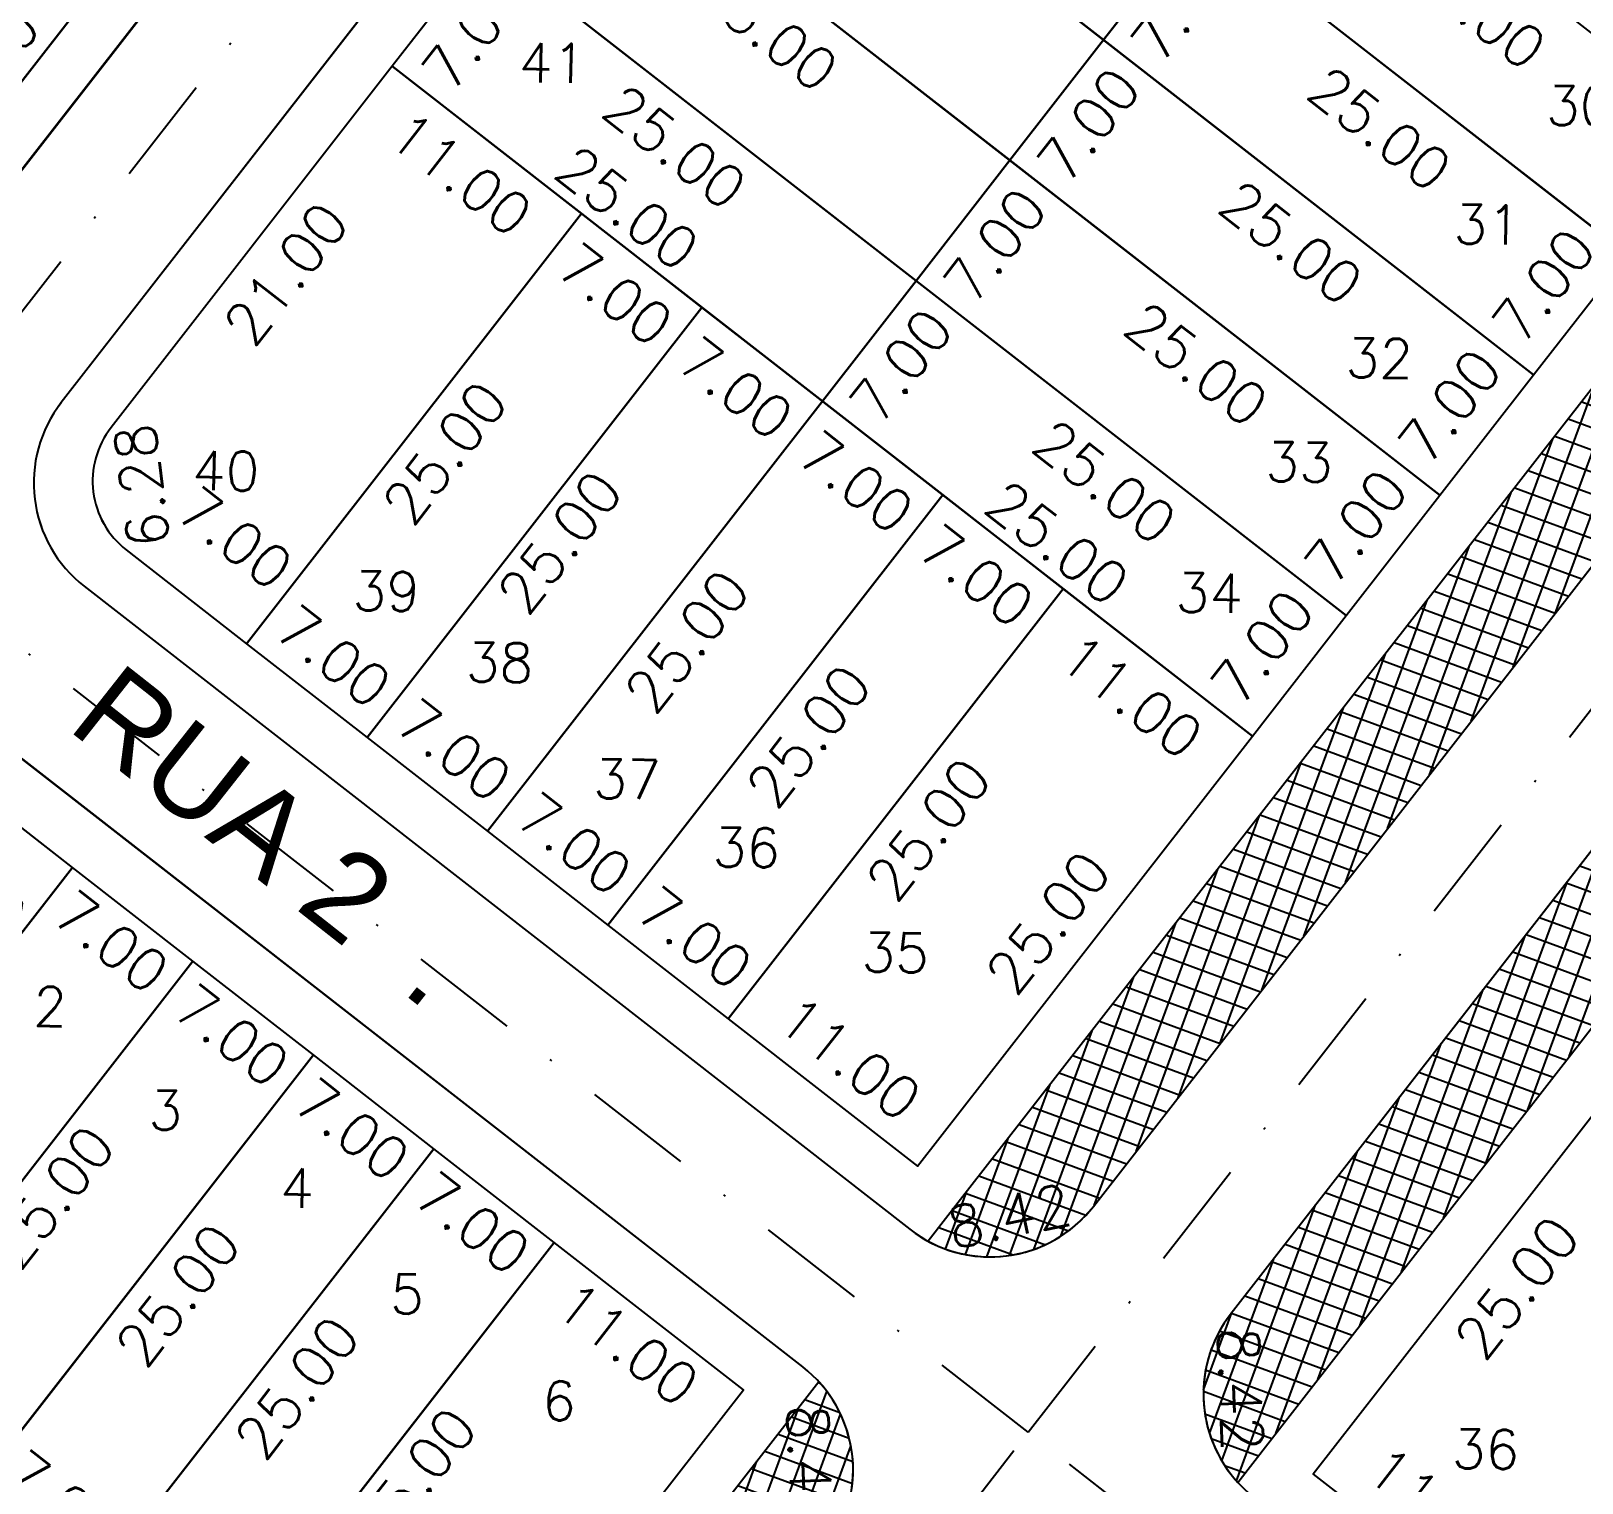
# Model space of a CAD drawing. Header units: millimetres. Extents: x -4430026 to 4783824, y 584 to 9593110.
# Drawn here: x 2247.2 to 2318.3, y 910.1 to 976.6 of the extents above; entities that cross this region are included whole.
import ezdxf
from ezdxf.enums import TextEntityAlignment as Align

# ---------------------------------------------------------------- set-up
doc = ezdxf.new("R2010")
doc.units = ezdxf.units.MM
doc.linetypes.add('CONTINUO', pattern=[0])
doc.linetypes.add('DASHDOT', pattern=[1, 0.5, -0.25, 0, -0.25])
for name, color, linetype in [('Bra-Rua Calçadas', 1, 'Continuous'), ('Calçada', 1, 'Continuous'), ('Cota', 8, 'Continuous'), ('Cota Curvas', 2, 'Continuous'), ('EIXO DAS VIAS', 252, 'DASHDOT'), ('Lotes', 2, 'Continuous'), ('Nomes de Ruas', 3, 'Continuous'), ('Numero de lotes', 5, 'Continuous'), ('Área Verde Alameda etc.', 92, 'Continuous')]:
    doc.layers.add(name, color=color, linetype=linetype)
doc.styles.add('arcad1', font='romans.shx')
doc.styles.add('ARIAL', font='arial.ttf', dxfattribs={"height": 0.25})
doc.styles.add('ROMANS', font='romans.shx')
doc.dimstyles.new('BOLA100', dxfattribs={"dimscale": 0, "dimtxt": 1.9, "dimasz": 0.18, "dimexe": 0.18, "dimexo": 0.063, "dimgap": 0, "dimtad": 1, "dimzin": 4, "dimdsep": 46, "dimtxsty": 'ROMANS', "dimcen": 0.09, "dimse1": 1, "dimse2": 1, "dimsd1": 1, "dimsd2": 1, "dimclrt": 256, "dimaunit": 1, "dimadec": 4, "dimazin": 0, "dimtfac": 1.2, "dimtix": 1, "dimtmove": 2, "dimatfit": 3, "dimfxl": 1, "dimtvp": 2, "dimtolj": 1, "dimtzin": 4, "dimarcsym": 0})
pattern_1 = [(69.82082076, (-350710.31295, -9590084.73025), (-0.894034063135, 0.32857167248), []), (159.82082076, (-350710.31295, -9590084.73025), (-0.32857167248, -0.894034063135), [])]

# ---------------------------------------------------------------- blocks, each defined once
blk = doc.blocks.new('*D1811')
at = {"layer": 'DEFPOINTS', "color": 0}
for p in [(2249.103, 938.293), (2251.051, 936.776), (2233.744, 918.567)]:
    blk.add_point(p, dxfattribs=at)
at = {"layer": 'Cota', "insert": (2242.622, 927.497), "char_height": 1.9, "attachment_point": 5, "rotation": 52.09358, "style": 'ROMANS'}
blk.add_mtext('\\A1;25.00', dxfattribs=at)
blk = doc.blocks.new('*D1812')
at = {"layer": 'DEFPOINTS', "color": 0}
for p in [(2254.627, 933.992), (2256.597, 932.458), (2239.267, 914.267)]:
    blk.add_point(p, dxfattribs=at)
at = {"layer": 'Cota', "insert": (2248.167, 923.179), "char_height": 1.9, "attachment_point": 5, "rotation": 52.09358, "style": 'ROMANS'}
blk.add_mtext('\\A1;25.00', dxfattribs=at)
blk = doc.blocks.new('*D1813')
at = {"layer": 'DEFPOINTS', "color": 0}
for p in [(2263.77, 975.034), (2266.091, 973.227), (2250.869, 958.464)]:
    blk.add_point(p, dxfattribs=at)
at = {"layer": 'Cota', "insert": (2258.891, 965.526), "char_height": 1.9, "attachment_point": 5, "rotation": 52.09358, "style": 'ROMANS'}
blk.add_mtext('\\A1;21.00', dxfattribs=at)
blk = doc.blocks.new('*D1814')
at = {"layer": 'DEFPOINTS', "color": 0}
for p in [(2272.45, 968.275), (2274.61, 966.593), (2257.09, 948.55)]:
    blk.add_point(p, dxfattribs=at)
at = {"layer": 'Cota', "insert": (2266.181, 957.314), "char_height": 1.9, "attachment_point": 5, "rotation": 52.09358, "style": 'ROMANS'}
blk.add_mtext('\\A1;25.00', dxfattribs=at)
blk = doc.blocks.new('*D1815')
at = {"layer": 'DEFPOINTS', "color": 0}
for p in [(2277.973, 963.975), (2279.878, 962.491), (2262.613, 944.249)]:
    blk.add_point(p, dxfattribs=at)
at = {"layer": 'Cota', "insert": (2271.449, 953.212), "char_height": 1.9, "attachment_point": 5, "rotation": 52.09358, "style": 'ROMANS'}
blk.add_mtext('\\A1;25.00', dxfattribs=at)
blk = doc.blocks.new('*D1816')
at = {"layer": 'DEFPOINTS', "color": 0}
for p in [(2268.071, 980.557), (2270.392, 978.75), (2263.77, 975.034)]:
    blk.add_point(p, dxfattribs=at)
at = {"layer": 'Cota', "insert": (2267.492, 976.572), "char_height": 1.9, "attachment_point": 5, "rotation": 52.09358, "style": 'ROMANS'}
blk.add_mtext('\\A1;7.00', dxfattribs=at)
blk = doc.blocks.new('*D1950')
at = {"layer": 'DEFPOINTS', "color": 0}
for p in [(2252.928, 983.476), (2253.513, 983.02), (2240.611, 966.451)]:
    blk.add_point(p, dxfattribs=at)
at = {"layer": 'Cota', "insert": (2245.728, 975.775), "char_height": 1.9, "attachment_point": 5, "rotation": 52.09358, "style": 'ROMANS'}
blk.add_mtext('\\A1;21.00', dxfattribs=at)
blk = doc.blocks.new('*D2947')
at = {"layer": 'DEFPOINTS', "color": 0}
for p in [(2249.103, 938.293), (2254.627, 933.992), (2253.06, 931.98)]:
    blk.add_point(p, dxfattribs=at)
at = {"layer": 'Cota', "insert": (2250.882, 934.88), "char_height": 1.9, "attachment_point": 5, "rotation": 322.09358, "style": 'ROMANS'}
blk.add_mtext('\\A1;7.00', dxfattribs=at)
blk = doc.blocks.new('*D2948')
at = {"layer": 'DEFPOINTS', "color": 0}
for p in [(2254.627, 933.992), (2260.15, 929.692), (2258.583, 927.68)]:
    blk.add_point(p, dxfattribs=at)
at = {"layer": 'Cota', "insert": (2256.405, 930.579), "char_height": 1.9, "attachment_point": 5, "rotation": 322.09358, "style": 'ROMANS'}
blk.add_mtext('\\A1;7.00', dxfattribs=at)
blk = doc.blocks.new('*D3584')
at = {"layer": 'DEFPOINTS', "color": 0}
for p in [(2276.672, 991.603), (2296.398, 976.244), (2294.551, 973.871)]:
    blk.add_point(p, dxfattribs=at)
at = {"layer": 'Cota', "insert": (2285.272, 982.301), "char_height": 1.9, "attachment_point": 5, "rotation": 322.09358, "style": 'ROMANS'}
blk.add_mtext('\\A1;25.00', dxfattribs=at)
blk = doc.blocks.new('*D3594')
at = {"layer": 'DEFPOINTS', "color": 0}
for p in [(2272.372, 986.08), (2292.097, 970.72), (2290.211, 968.298)]:
    blk.add_point(p, dxfattribs=at)
at = {"layer": 'Cota', "insert": (2280.932, 976.728), "char_height": 1.9, "attachment_point": 5, "rotation": 322.09358, "style": 'ROMANS'}
blk.add_mtext('\\A1;25.00', dxfattribs=at)
blk = doc.blocks.new('*D3604')
at = {"layer": 'DEFPOINTS', "color": 0}
for p in [(2268.071, 980.557), (2287.796, 965.197), (2286.007, 962.9)]:
    blk.add_point(p, dxfattribs=at)
at = {"layer": 'Cota', "insert": (2276.728, 971.329), "char_height": 1.9, "attachment_point": 5, "rotation": 322.09358, "style": 'ROMANS'}
blk.add_mtext('\\A1;25.00', dxfattribs=at)
blk = doc.blocks.new('*D3614')
at = {"layer": 'DEFPOINTS', "color": 0}
for p in [(2263.77, 975.034), (2283.83, 960.104), (2283.496, 959.674)]:
    blk.add_point(p, dxfattribs=at)
at = {"layer": 'Cota', "insert": (2274.551, 968.533), "char_height": 1.9, "attachment_point": 5, "rotation": 322.09358, "style": 'ROMANS'}
blk.add_mtext('\\A1;25.00', dxfattribs=at)
blk = doc.blocks.new('*D3634')
at = {"layer": 'DEFPOINTS', "color": 0}
for p in [(2263.77, 975.034), (2272.45, 968.275), (2270.653, 965.969)]:
    blk.add_point(p, dxfattribs=at)
at = {"layer": 'Cota', "insert": (2266.898, 970.097), "char_height": 1.9, "attachment_point": 5, "rotation": 322.09358, "style": 'ROMANS'}
blk.add_mtext('\\A1;11.00', dxfattribs=at)
blk = doc.blocks.new('*D3635')
at = {"layer": 'DEFPOINTS', "color": 0}
for p in [(2272.45, 968.275), (2277.973, 963.975), (2276.177, 961.668)]:
    blk.add_point(p, dxfattribs=at)
at = {"layer": 'Cota', "insert": (2273.999, 964.568), "char_height": 1.9, "attachment_point": 5, "rotation": 322.09358, "style": 'ROMANS'}
blk.add_mtext('\\A1;7.00', dxfattribs=at)
blk = doc.blocks.new('*D3636')
at = {"layer": 'DEFPOINTS', "color": 0}
for p in [(2277.973, 963.975), (2283.496, 959.674), (2281.7, 957.367)]:
    blk.add_point(p, dxfattribs=at)
at = {"layer": 'Cota', "insert": (2279.522, 960.267), "char_height": 1.9, "attachment_point": 5, "rotation": 322.09358, "style": 'ROMANS'}
blk.add_mtext('\\A1;7.00', dxfattribs=at)
blk = doc.blocks.new('*D3661')
at = {"layer": 'DEFPOINTS', "color": 0}
for p in [(2257.09, 948.55), (2263.253, 945.071), (2262.613, 944.249)]:
    blk.add_point(p, dxfattribs=at)
at = {"layer": 'Cota', "insert": (2261.075, 947.971), "char_height": 1.9, "attachment_point": 5, "rotation": 322.09358, "style": 'ROMANS'}
blk.add_mtext('\\A1;7.00', dxfattribs=at)
blk = doc.blocks.new('*D3662')
at = {"layer": 'DEFPOINTS', "color": 0}
for p in [(2262.613, 944.249), (2268.776, 940.77), (2268.137, 939.949)]:
    blk.add_point(p, dxfattribs=at)
at = {"layer": 'Cota', "insert": (2266.598, 943.67), "char_height": 1.9, "attachment_point": 5, "rotation": 322.09358, "style": 'ROMANS'}
blk.add_mtext('\\A1;7.00', dxfattribs=at)
blk = doc.blocks.new('*D6069')
at = {"layer": 'DEFPOINTS', "color": 0}
for p in [(2244.79, 909.966), (2250.313, 905.666), (2250.822, 906.319)]:
    blk.add_point(p, dxfattribs=at)
at = {"layer": 'Cota', "insert": (2248.644, 909.219), "char_height": 1.9, "attachment_point": 5, "rotation": 322.09358, "style": 'ROMANS'}
blk.add_mtext('\\A1;7.00', dxfattribs=at)
blk = doc.blocks.new('*D6072')
at = {"layer": 'DEFPOINTS', "color": 0}
for p in [(2260.15, 929.692), (2265.673, 925.391), (2264.106, 923.379)]:
    blk.add_point(p, dxfattribs=at)
at = {"layer": 'Cota', "insert": (2261.928, 926.279), "char_height": 1.9, "attachment_point": 5, "rotation": 322.09358, "style": 'ROMANS'}
blk.add_mtext('\\A1;7.00', dxfattribs=at)
blk = doc.blocks.new('*D6073')
at = {"layer": 'DEFPOINTS', "color": 0}
for p in [(2265.673, 925.391), (2271.196, 921.09), (2269.629, 919.078)]:
    blk.add_point(p, dxfattribs=at)
at = {"layer": 'Cota', "insert": (2267.451, 921.978), "char_height": 1.9, "attachment_point": 5, "rotation": 322.09358, "style": 'ROMANS'}
blk.add_mtext('\\A1;7.00', dxfattribs=at)
blk = doc.blocks.new('*D6074')
at = {"layer": 'DEFPOINTS', "color": 0}
for p in [(2271.196, 921.09), (2279.875, 914.332), (2278.308, 912.32)]:
    blk.add_point(p, dxfattribs=at)
at = {"layer": 'Cota', "insert": (2274.552, 916.449), "char_height": 1.9, "attachment_point": 5, "rotation": 322.09358, "style": 'ROMANS'}
blk.add_mtext('\\A1;11.00', dxfattribs=at)
blk = doc.blocks.new('*D6075')
at = {"layer": 'DEFPOINTS', "color": 0}
for p in [(2260.15, 929.692), (2262.361, 927.97), (2244.79, 909.966)]:
    blk.add_point(p, dxfattribs=at)
at = {"layer": 'Cota', "insert": (2253.932, 918.69), "char_height": 1.9, "attachment_point": 5, "rotation": 52.09358, "style": 'ROMANS'}
blk.add_mtext('\\A1;25.00', dxfattribs=at)
blk = doc.blocks.new('*D6076')
at = {"layer": 'DEFPOINTS', "color": 0}
for p in [(2265.673, 925.391), (2267.821, 923.718), (2250.313, 905.666)]:
    blk.add_point(p, dxfattribs=at)
at = {"layer": 'Cota', "insert": (2259.392, 914.439), "char_height": 1.9, "attachment_point": 5, "rotation": 52.09358, "style": 'ROMANS'}
blk.add_mtext('\\A1;25.00', dxfattribs=at)
blk = doc.blocks.new('*D6077')
at = {"layer": 'DEFPOINTS', "color": 0}
for p in [(2271.196, 921.09), (2273.201, 919.529), (2255.837, 901.365)]:
    blk.add_point(p, dxfattribs=at)
at = {"layer": 'Cota', "insert": (2264.772, 910.25), "char_height": 1.9, "attachment_point": 5, "rotation": 52.09358, "style": 'ROMANS'}
blk.add_mtext('\\A1;25.00', dxfattribs=at)
blk = doc.blocks.new('*D6100')
at = {"layer": 'DEFPOINTS', "color": 0}
for p in [(2279.078, 914.953), (2279.875, 914.332), (2264.516, 894.607)]:
    blk.add_point(p, dxfattribs=at)
at = {"layer": 'Cota', "insert": (2270.649, 905.674), "char_height": 1.9, "attachment_point": 5, "rotation": 52.09358, "style": 'ROMANS'}
blk.add_mtext('\\A1;25.00', dxfattribs=at)
blk = doc.blocks.new('*D6101')
at = {"layer": 'DEFPOINTS', "color": 0}
for p in [(2283.496, 959.674), (2289.019, 955.374), (2287.223, 953.067)]:
    blk.add_point(p, dxfattribs=at)
at = {"layer": 'Cota', "insert": (2285.045, 955.967), "char_height": 1.9, "attachment_point": 5, "rotation": 322.09358, "style": 'ROMANS'}
blk.add_mtext('\\A1;7.00', dxfattribs=at)
blk = doc.blocks.new('*D6102')
at = {"layer": 'DEFPOINTS', "color": 0}
for p in [(2289.019, 955.374), (2294.542, 951.073), (2292.746, 948.766)]:
    blk.add_point(p, dxfattribs=at)
at = {"layer": 'Cota', "insert": (2290.568, 951.666), "char_height": 1.9, "attachment_point": 5, "rotation": 322.09358, "style": 'ROMANS'}
blk.add_mtext('\\A1;7.00', dxfattribs=at)
blk = doc.blocks.new('*D6103')
at = {"layer": 'DEFPOINTS', "color": 0}
for p in [(2294.542, 951.073), (2303.221, 944.315), (2301.425, 942.008)]:
    blk.add_point(p, dxfattribs=at)
at = {"layer": 'Cota', "insert": (2297.669, 946.137), "char_height": 1.9, "attachment_point": 5, "rotation": 322.09358, "style": 'ROMANS'}
blk.add_mtext('\\A1;11.00', dxfattribs=at)
blk = doc.blocks.new('*D6104')
at = {"layer": 'DEFPOINTS', "color": 0}
for p in [(2268.137, 939.949), (2274.299, 936.47), (2273.66, 935.648)]:
    blk.add_point(p, dxfattribs=at)
at = {"layer": 'Cota', "insert": (2272.121, 939.37), "char_height": 1.9, "attachment_point": 5, "rotation": 322.09358, "style": 'ROMANS'}
blk.add_mtext('\\A1;7.00', dxfattribs=at)
blk = doc.blocks.new('*D6105')
at = {"layer": 'DEFPOINTS', "color": 0}
for p in [(2273.66, 935.648), (2279.822, 932.169), (2279.183, 931.348)]:
    blk.add_point(p, dxfattribs=at)
at = {"layer": 'Cota', "insert": (2277.645, 935.069), "char_height": 1.9, "attachment_point": 5, "rotation": 322.09358, "style": 'ROMANS'}
blk.add_mtext('\\A1;7.00', dxfattribs=at)
blk = doc.blocks.new('*D6106')
at = {"layer": 'DEFPOINTS', "color": 0}
for p in [(2279.183, 931.348), (2288.502, 925.411), (2287.862, 924.589)]:
    blk.add_point(p, dxfattribs=at)
at = {"layer": 'Cota', "insert": (2284.746, 929.54), "char_height": 1.9, "attachment_point": 5, "rotation": 322.09358, "style": 'ROMANS'}
blk.add_mtext('\\A1;11.00', dxfattribs=at)
blk = doc.blocks.new('*D6107')
at = {"layer": 'DEFPOINTS', "color": 0}
for p in [(2283.496, 959.674), (2285.713, 957.948), (2268.137, 939.949)]:
    blk.add_point(p, dxfattribs=at)
at = {"layer": 'Cota', "insert": (2277.284, 948.669), "char_height": 1.9, "attachment_point": 5, "rotation": 52.09358, "style": 'ROMANS'}
blk.add_mtext('\\A1;25.00', dxfattribs=at)
blk = doc.blocks.new('*D6108')
at = {"layer": 'DEFPOINTS', "color": 0}
for p in [(2289.019, 955.374), (2291.292, 953.603), (2273.66, 935.648)]:
    blk.add_point(p, dxfattribs=at)
at = {"layer": 'Cota', "insert": (2282.863, 944.324), "char_height": 1.9, "attachment_point": 5, "rotation": 52.09358, "style": 'ROMANS'}
blk.add_mtext('\\A1;25.00', dxfattribs=at)
blk = doc.blocks.new('*D6109')
at = {"layer": 'DEFPOINTS', "color": 0}
for p in [(2294.542, 951.073), (2296.793, 949.32), (2279.183, 931.348)]:
    blk.add_point(p, dxfattribs=at)
at = {"layer": 'Cota', "insert": (2288.364, 940.041), "char_height": 1.9, "attachment_point": 5, "rotation": 52.09358, "style": 'ROMANS'}
blk.add_mtext('\\A1;25.00', dxfattribs=at)
blk = doc.blocks.new('*D6110')
at = {"layer": 'DEFPOINTS', "color": 0}
for p in [(2302.278, 945.049), (2303.221, 944.315), (2287.862, 924.589)]:
    blk.add_point(p, dxfattribs=at)
at = {"layer": 'Cota', "insert": (2293.849, 935.77), "char_height": 1.9, "attachment_point": 5, "rotation": 52.09358, "style": 'ROMANS'}
blk.add_mtext('\\A1;25.00', dxfattribs=at)
blk = doc.blocks.new('*D6111')
at = {"layer": 'DEFPOINTS', "color": 0}
for p in [(2283.496, 959.674), (2303.221, 944.315), (2303.556, 944.744)]:
    blk.add_point(p, dxfattribs=at)
at = {"layer": 'Cota', "insert": (2294.277, 953.174), "char_height": 1.9, "attachment_point": 5, "rotation": 322.09358, "style": 'ROMANS'}
blk.add_mtext('\\A1;25.00', dxfattribs=at)
blk = doc.blocks.new('*D6112')
at = {"layer": 'DEFPOINTS', "color": 0}
for p in [(2287.796, 965.197), (2307.522, 949.838), (2305.733, 947.54)]:
    blk.add_point(p, dxfattribs=at)
at = {"layer": 'Cota', "insert": (2296.454, 955.969), "char_height": 1.9, "attachment_point": 5, "rotation": 322.09358, "style": 'ROMANS'}
blk.add_mtext('\\A1;25.00', dxfattribs=at)
blk = doc.blocks.new('*D6113')
at = {"layer": 'DEFPOINTS', "color": 0}
for p in [(2292.097, 970.72), (2311.822, 955.361), (2309.937, 952.939)]:
    blk.add_point(p, dxfattribs=at)
at = {"layer": 'Cota', "insert": (2300.658, 961.368), "char_height": 1.9, "attachment_point": 5, "rotation": 322.09358, "style": 'ROMANS'}
blk.add_mtext('\\A1;25.00', dxfattribs=at)
blk = doc.blocks.new('*D6114')
at = {"layer": 'DEFPOINTS', "color": 0}
for p in [(2296.398, 976.244), (2316.123, 960.884), (2314.276, 958.512)]:
    blk.add_point(p, dxfattribs=at)
at = {"layer": 'Cota', "insert": (2304.997, 966.941), "char_height": 1.9, "attachment_point": 5, "rotation": 322.09358, "style": 'ROMANS'}
blk.add_mtext('\\A1;25.00', dxfattribs=at)
blk = doc.blocks.new('*D6115')
at = {"layer": 'DEFPOINTS', "color": 0}
for p in [(2300.698, 981.767), (2320.424, 966.407), (2318.344, 963.737)]:
    blk.add_point(p, dxfattribs=at)
at = {"layer": 'Cota', "insert": (2309.065, 972.166), "char_height": 1.9, "attachment_point": 5, "rotation": 322.09358, "style": 'ROMANS'}
blk.add_mtext('\\A1;25.00', dxfattribs=at)
blk = doc.blocks.new('*D6116')
at = {"layer": 'DEFPOINTS', "color": 0}
for p in [(2304.999, 987.29), (2324.724, 971.93), (2322.684, 969.31)]:
    blk.add_point(p, dxfattribs=at)
at = {"layer": 'Cota', "insert": (2313.405, 977.739), "char_height": 1.9, "attachment_point": 5, "rotation": 322.09358, "style": 'ROMANS'}
blk.add_mtext('\\A1;25.00', dxfattribs=at)
blk = doc.blocks.new('*D6117')
at = {"layer": 'DEFPOINTS', "color": 0}
for p in [(2309.3, 992.813), (2329.025, 977.454), (2327.159, 975.057)]:
    blk.add_point(p, dxfattribs=at)
at = {"layer": 'Cota', "insert": (2317.88, 983.486), "char_height": 1.9, "attachment_point": 5, "rotation": 322.09358, "style": 'ROMANS'}
blk.add_mtext('\\A1;25.00', dxfattribs=at)
blk = doc.blocks.new('*D6143')
at = {"layer": 'DEFPOINTS', "color": 0}
for p in [(2287.796, 965.197), (2290.014, 963.471), (2283.496, 959.674)]:
    blk.add_point(p, dxfattribs=at)
at = {"layer": 'Cota', "insert": (2287.114, 961.293), "char_height": 1.9, "attachment_point": 5, "rotation": 52.09358, "style": 'ROMANS'}
blk.add_mtext('\\A1;7.00', dxfattribs=at)
blk = doc.blocks.new('*D6144')
at = {"layer": 'DEFPOINTS', "color": 0}
for p in [(2292.097, 970.72), (2294.314, 968.994), (2287.796, 965.197)]:
    blk.add_point(p, dxfattribs=at)
at = {"layer": 'Cota', "insert": (2291.414, 966.816), "char_height": 1.9, "attachment_point": 5, "rotation": 52.09358, "style": 'ROMANS'}
blk.add_mtext('\\A1;7.00', dxfattribs=at)
blk = doc.blocks.new('*D6145')
at = {"layer": 'DEFPOINTS', "color": 0}
for p in [(2296.398, 976.244), (2298.615, 974.517), (2292.097, 970.72)]:
    blk.add_point(p, dxfattribs=at)
at = {"layer": 'Cota', "insert": (2295.715, 972.339), "char_height": 1.9, "attachment_point": 5, "rotation": 52.09358, "style": 'ROMANS'}
blk.add_mtext('\\A1;7.00', dxfattribs=at)
blk = doc.blocks.new('*D6146')
at = {"layer": 'DEFPOINTS', "color": 0}
for p in [(2300.698, 981.767), (2302.915, 980.04), (2296.398, 976.244)]:
    blk.add_point(p, dxfattribs=at)
at = {"layer": 'Cota', "insert": (2300.016, 977.862), "char_height": 1.9, "attachment_point": 5, "rotation": 52.09358, "style": 'ROMANS'}
blk.add_mtext('\\A1;7.00', dxfattribs=at)
blk = doc.blocks.new('*D6174')
at = {"layer": 'DEFPOINTS', "color": 0}
for p in [(2306.579, 950.573), (2307.522, 949.838), (2303.221, 944.315)]:
    blk.add_point(p, dxfattribs=at)
at = {"layer": 'Cota', "insert": (2303.679, 948.395), "char_height": 1.9, "attachment_point": 5, "rotation": 52.09358, "style": 'ROMANS'}
blk.add_mtext('\\A1;7.00', dxfattribs=at)
blk = doc.blocks.new('*D6175')
at = {"layer": 'DEFPOINTS', "color": 0}
for p in [(2310.879, 956.096), (2311.822, 955.361), (2307.522, 949.838)]:
    blk.add_point(p, dxfattribs=at)
at = {"layer": 'Cota', "insert": (2307.979, 953.918), "char_height": 1.9, "attachment_point": 5, "rotation": 52.09358, "style": 'ROMANS'}
blk.add_mtext('\\A1;7.00', dxfattribs=at)
blk = doc.blocks.new('*D6176')
at = {"layer": 'DEFPOINTS', "color": 0}
for p in [(2315.18, 961.619), (2316.123, 960.884), (2311.822, 955.361)]:
    blk.add_point(p, dxfattribs=at)
at = {"layer": 'Cota', "insert": (2312.28, 959.441), "char_height": 1.9, "attachment_point": 5, "rotation": 52.09358, "style": 'ROMANS'}
blk.add_mtext('\\A1;7.00', dxfattribs=at)
blk = doc.blocks.new('*D6177')
at = {"layer": 'DEFPOINTS', "color": 0}
for p in [(2319.48, 967.142), (2320.424, 966.407), (2316.123, 960.884)]:
    blk.add_point(p, dxfattribs=at)
at = {"layer": 'Cota', "insert": (2316.581, 964.964), "char_height": 1.9, "attachment_point": 5, "rotation": 52.09358, "style": 'ROMANS'}
blk.add_mtext('\\A1;7.00', dxfattribs=at)
blk = doc.blocks.new('*D6259')
at = {"layer": 'DEFPOINTS', "color": 0}
for p in [(2306.009, 910.459), (2315.515, 904.762), (2314.688, 903.701)]:
    blk.add_point(p, dxfattribs=at)
at = {"layer": 'Cota', "insert": (2311.759, 908.891), "char_height": 1.9, "attachment_point": 5, "rotation": 322.09358, "style": 'ROMANS'}
blk.add_mtext('\\A1;11.00', dxfattribs=at)
blk = doc.blocks.new('*D6295')
at = {"layer": 'DEFPOINTS', "color": 0}
for p in [(2321.369, 930.184), (2323.779, 928.307), (2306.009, 910.459)]:
    blk.add_point(p, dxfattribs=at)
at = {"layer": 'Cota', "insert": (2315.35, 919.028), "char_height": 1.9, "attachment_point": 5, "rotation": 52.09358, "style": 'ROMANS'}
blk.add_mtext('\\A1;25.00', dxfattribs=at)
blk = doc.blocks.new('*D6296')
at = {"layer": 'DEFPOINTS', "color": 0}
for p in [(2330.048, 923.426), (2332.297, 921.675), (2314.688, 903.701)]:
    blk.add_point(p, dxfattribs=at)
at = {"layer": 'Cota', "insert": (2323.868, 912.396), "char_height": 1.9, "attachment_point": 5, "rotation": 52.09358, "style": 'ROMANS'}
blk.add_mtext('\\A1;25.00', dxfattribs=at)
blk = doc.blocks.new('*D7337')
at = {"layer": 'DEFPOINTS', "color": 0}
for p in [(2242.604, 940.849), (2248.127, 936.549), (2246.56, 934.537)]:
    blk.add_point(p, dxfattribs=at)
at = {"layer": 'Cota', "insert": (2244.382, 937.437), "char_height": 1.9, "attachment_point": 5, "rotation": 322.09358, "style": 'ROMANS'}
blk.add_mtext('\\A1;7.00', dxfattribs=at)
blk = doc.blocks.new('*D7349')
at = {"layer": 'DEFPOINTS', "color": 0}
for p in [(2252.572, 953.972), (2258.734, 950.493), (2258.095, 949.672)]:
    blk.add_point(p, dxfattribs=at)
at = {"layer": 'Cota', "insert": (2256.557, 953.393), "char_height": 1.9, "attachment_point": 5, "rotation": 322.09358, "style": 'ROMANS'}
blk.add_mtext('\\A1;7.00', dxfattribs=at)
blk = doc.blocks.new('*D7534')
at = {"layer": 'DEFPOINTS', "color": 0}
for p in [(2283.332, 914.703), (2285.097, 913.328), (2156.927, 752.365)]:
    blk.add_point(p, dxfattribs=at)
at = {"layer": 'Cota', "insert": (2215.675, 825.206), "char_height": 1.9, "attachment_point": 5, "rotation": 52.09358, "style": 'ROMANS'}
blk.add_mtext('\\A1;205.75', dxfattribs=at)
blk = doc.blocks.new('*D7544')
at = {"layer": 'DEFPOINTS', "color": 0}
for p in [(2439.588, 1115.377), (2441.348, 1114.006), (2288.35, 921.147)]:
    blk.add_point(p, dxfattribs=at)
at = {"layer": 'Cota', "insert": (2357.586, 1007.822), "char_height": 1.9, "attachment_point": 5, "rotation": 52.09358, "style": 'ROMANS'}
blk.add_mtext('\\A1;246.17', dxfattribs=at)
blk = doc.blocks.new('*D7545')
at = {"layer": 'DEFPOINTS', "color": 0}
for p in [(2442.347, 1111.37), (2442.633, 1111.148), (2295.93, 922.743)]:
    blk.add_point(p, dxfattribs=at)
at = {"layer": 'Cota', "insert": (2365.146, 1013.878), "char_height": 1.9, "attachment_point": 5, "rotation": 52.09358, "style": 'ROMANS'}
blk.add_mtext('\\A1;238.78', dxfattribs=at)
blk = doc.blocks.new('*D7546')
at = {"layer": 'DEFPOINTS', "color": 0}
for p in [(2447.252, 1104.059), (2448.924, 1102.758), (2302.242, 917.828)]:
    blk.add_point(p, dxfattribs=at)
at = {"layer": 'Cota', "insert": (2367.643, 999.415), "char_height": 1.9, "attachment_point": 5, "rotation": 52.09358, "style": 'ROMANS'}
blk.add_mtext('\\A1;236.03', dxfattribs=at)
blk = doc.blocks.new('*D7547')
at = {"layer": 'DEFPOINTS', "color": 0}
for p in [(2449.612, 1099.702), (2449.976, 1099.419), (2302.552, 910.089)]:
    blk.add_point(p, dxfattribs=at)
at = {"layer": 'Cota', "insert": (2375.151, 1005.621), "char_height": 1.9, "attachment_point": 5, "rotation": 52.09358, "style": 'ROMANS'}
blk.add_mtext('\\A1;239.96', dxfattribs=at)

msp = doc.modelspace()

# ---------------------------------------------------------------- hatches: boundary and pattern name
at = {"layer": 'Área Verde Alameda etc.'}
h = msp.add_hatch(dxfattribs=at)
h.set_pattern_fill('ANSI37', color=256, scale=0.3, angle=24.82082, style=0)
h.set_pattern_definition(pattern_1)
edge = h.paths.add_edge_path()
edge.add_line((2439.588, 1115.377), (2289.834, 923.054))
edge.add_line((2289.834, 923.054), (2288.35, 921.147))
edge.add_arc((2291.196, 926.429), 6, 241.68765, 322.09365)
edge.add_line((2295.93, 922.743), (2442.633, 1111.148))
edge.add_arc((2321.422, 1027.099), 147.5, 34.73775, 36.76187)
h = msp.add_hatch(dxfattribs=at)
h.set_pattern_fill('ANSI37', color=256, scale=0.3, angle=24.82082, style=0)
h.set_pattern_definition(pattern_1)
edge = h.paths.add_edge_path()
edge.add_line((2447.252, 1104.059), (2302.242, 917.828))
edge.add_arc((2306.976, 914.142), 6, 142.09358, 222.49951)
edge.add_line((2302.552, 910.089), (2304.037, 911.995))
edge.add_line((2304.037, 911.995), (2449.976, 1099.419))
edge.add_arc((2321.422, 1027.099), 147.5, 29.36037, 31.45068)
h = msp.add_hatch(dxfattribs=at)
h.set_pattern_fill('ANSI37', color=256, scale=0.3, angle=24.82082, style=0)
h.set_pattern_definition(pattern_1)
edge = h.paths.add_edge_path()
edge.add_line((2283.332, 914.703), (2156.927, 752.365))
edge.add_line((2156.927, 752.365), (2160.178, 752.307))
edge.add_arc((2160.285, 758.306), 6, 268.9754, 322.09358)
edge.add_line((2165.019, 754.62), (2283.642, 906.963))
edge.add_arc((2278.908, 910.649), 6, 322.09358, 402.49951)

# ---------------------------------------------------------------- linework, layer by layer
at = {"layer": 'Bra-Rua Calçadas'}
for points in [[(2439.588, 1115.377), (2289.834, 923.054), (2288.35, 921.147, 0.365978), (2295.93, 922.743), (2442.633, 1111.148, 0.008832)], [(2447.252, 1104.059), (2302.242, 917.828, 0.365977), (2302.552, 910.089), (2304.037, 911.995), (2449.976, 1099.419, 0.009121)], [(2283.332, 914.703), (2156.927, 752.365), (2160.178, 752.307, 0.236013), (2165.019, 754.62), (2283.642, 906.963, 0.365977)]]:
    msp.add_lwpolyline(points, format="xyb", close=True, dxfattribs=at)
at = {"layer": 'Calçada', "lineweight": -3}
for p, q in [((2394.641, 1160.196), (2242.277, 964.521)), ((2394.641, 1160.196), (2242.277, 964.521)), ((2400.954, 1155.281), (2248.589, 959.606)), ((2400.954, 1155.281), (2248.589, 959.606)), ((2400.954, 1155.281), (2248.589, 959.606)), ((2295.93, 922.743), (2445.288, 1114.558)), ((2295.93, 922.743), (2445.288, 1114.558)), ((2447.439, 1104.299), (2302.242, 917.828)), ((2447.439, 1104.299), (2302.242, 917.828)), ((2447.439, 1104.299), (2302.242, 917.828)), ((2447.439, 1104.299), (2302.242, 917.828)), ((2249.637, 951.185), (2287.509, 921.695)), ((2282.595, 915.383), (2244.722, 944.873))]:
    msp.add_line(p, q, dxfattribs=at)
for points in [[(2393.594, 1168.617), (2359.666, 1195.035, 0.414214), (2351.246, 1193.987), (2198.881, 998.311, 0.414214), (2199.929, 989.891), (2233.856, 963.473, 0.414214), (2242.277, 964.521), (2394.641, 1160.196, 0.414214)], [(2393.594, 1168.617), (2359.666, 1195.035, 0.414214), (2351.246, 1193.987), (2198.881, 998.311, 0.414214), (2199.929, 989.891), (2233.856, 963.473, 0.414214), (2242.277, 964.521), (2394.641, 1160.196, 0.414214)], [(2417.264, 1150.186), (2409.374, 1156.329, 0.414214), (2400.954, 1155.281), (2248.589, 959.606, 0.414214), (2249.637, 951.185), (2287.509, 921.695, 0.414214), (2295.93, 922.743), (2445.288, 1114.558, 0.341037), (2445.319, 1121.89, 0.064119)], [(2283.642, 906.963, 0.414214), (2282.595, 915.383), (2244.722, 944.873, 0.414214), (2236.301, 943.825), (2127.164, 803.665, 0.213267), (2125.994, 798.911), (2133.461, 757.613, 0.357688), (2139.258, 752.681), (2160.178, 752.307, 0.236013), (2165.019, 754.62)]]:
    msp.add_lwpolyline(points, format="xyb", close=True, dxfattribs=at)
for centre, start, end in [((2253.323, 955.919), 142.09358, 232.09358), ((2291.196, 926.429), 232.09358, 322.09358), ((2306.976, 914.142), 142.09358, 232.09358), ((2306.976, 914.142), 142.09358, 232.09358), ((2278.908, 910.649), 322.09358, 52.09358)]:
    msp.add_arc(centre, 6, start, end, dxfattribs=at)
at = {"layer": 'EIXO DAS VIAS', "ltscale": 10}
for p, q in [((2239.289, 954.173, 103.708), (2403.941, 1165.629, 103.708)), ((2292.942, 912.396, 103.708), (2453.067, 1118.037, 103.708)), ((2292.942, 912.396, 103.708), (2239.289, 954.173, 103.708)), ((2165.104, 748.219, 103.708), (2292.942, 912.396, 103.708)), ((2346.595, 870.618, 103.708), (2292.942, 912.396, 103.708))]:
    msp.add_line(p, q, dxfattribs=at)
at = {"layer": 'Lotes', "lineweight": -3}
for p, q in [((2320.424, 966.407), (2280.973, 997.126)), ((2316.123, 960.884), (2276.672, 991.603)), ((2311.822, 955.361), (2272.372, 986.08)), ((2307.522, 949.838), (2268.071, 980.557)), ((2303.221, 944.315), (2263.77, 975.034)), ((2272.45, 968.275), (2257.09, 948.55)), ((2277.973, 963.975), (2262.613, 944.249)), ((2289.019, 955.374), (2273.66, 935.648)), ((2294.542, 951.073), (2279.183, 931.348)), ((2233.744, 918.567), (2249.103, 938.293)), ((2239.267, 914.267), (2254.627, 933.992)), ((2250.313, 905.666), (2265.673, 925.391)), ((2255.837, 901.365), (2271.196, 921.09))]:
    msp.add_line(p, q, dxfattribs=at)
at = {"layer": 'Lotes', "linetype": 'CONTINUO', "lineweight": -3}
for p, q in [((2276.672, 991.603), (2296.398, 976.244)), ((2296.398, 976.244), (2276.672, 991.603)), ((2272.372, 986.08), (2292.097, 970.72)), ((2292.097, 970.72), (2272.372, 986.08)), ((2240.611, 966.451), (2253.513, 983.02)), ((2296.398, 976.244), (2300.698, 981.767)), ((2300.698, 981.767), (2296.398, 976.244)), ((2300.698, 981.767), (2320.424, 966.407)), ((2320.424, 966.407), (2300.698, 981.767)), ((2268.071, 980.557), (2263.77, 975.034)), ((2268.071, 980.557), (2287.796, 965.197)), ((2287.796, 965.197), (2268.071, 980.557)), ((2292.097, 970.72), (2296.398, 976.244)), ((2296.398, 976.244), (2292.097, 970.72)), ((2296.398, 976.244), (2316.123, 960.884)), ((2316.123, 960.884), (2296.398, 976.244)), ((2263.77, 975.034), (2250.869, 958.464)), ((2272.45, 968.275), (2263.77, 975.034)), ((2263.77, 975.034), (2283.496, 959.674)), ((2287.796, 965.197), (2292.097, 970.72)), ((2292.097, 970.72), (2287.796, 965.197)), ((2292.097, 970.72), (2311.822, 955.361)), ((2311.822, 955.361), (2292.097, 970.72)), ((2272.45, 968.275), (2257.09, 948.55)), ((2257.09, 948.55), (2272.45, 968.275)), ((2277.973, 963.975), (2272.45, 968.275)), ((2283.496, 959.674), (2287.796, 965.197)), ((2287.796, 965.197), (2283.496, 959.674)), ((2287.796, 965.197), (2307.522, 949.838)), ((2307.522, 949.838), (2287.796, 965.197)), ((2277.973, 963.975), (2262.613, 944.249)), ((2262.613, 944.249), (2277.973, 963.975)), ((2283.496, 959.674), (2277.973, 963.975)), ((2283.496, 959.674), (2268.137, 939.949)), ((2268.137, 939.949), (2283.496, 959.674)), ((2289.019, 955.374), (2283.496, 959.674)), ((2283.496, 959.674), (2303.221, 944.315)), ((2289.019, 955.374), (2273.66, 935.648)), ((2273.66, 935.648), (2289.019, 955.374)), ((2294.542, 951.073), (2289.019, 955.374)), ((2251.567, 952.851), (2257.09, 948.55)), ((2279.183, 931.348), (2294.542, 951.073)), ((2294.542, 951.073), (2279.183, 931.348)), ((2303.221, 944.315), (2294.542, 951.073)), ((2257.09, 948.55), (2262.613, 944.249)), ((2262.613, 944.249), (2268.137, 939.949)), ((2249.103, 938.293), (2243.58, 942.593)), ((2268.137, 939.949), (2273.66, 935.648)), ((2233.744, 918.567), (2249.103, 938.293)), ((2249.103, 938.293), (2233.744, 918.567)), ((2254.627, 933.992), (2249.103, 938.293)), ((2273.66, 935.648), (2279.183, 931.348)), ((2239.267, 914.267), (2254.627, 933.992)), ((2254.627, 933.992), (2239.267, 914.267)), ((2260.15, 929.692), (2254.627, 933.992)), ((2244.79, 909.966), (2260.15, 929.692)), ((2260.15, 929.692), (2244.79, 909.966)), ((2265.673, 925.391), (2260.15, 929.692)), ((2250.313, 905.666), (2265.673, 925.391)), ((2265.673, 925.391), (2250.313, 905.666)), ((2271.196, 921.09), (2265.673, 925.391)), ((2255.837, 901.365), (2271.196, 921.09)), ((2271.196, 921.09), (2255.837, 901.365)), ((2279.875, 914.332), (2271.196, 921.09))]:
    msp.add_line(p, q, dxfattribs=at)
at = {"layer": 'Lotes'}
for p, q in [((2300.698, 981.767), (2296.398, 976.244)), ((2320.424, 966.407), (2300.698, 981.767)), ((2300.698, 981.767), (2320.424, 966.407)), ((2296.398, 976.244), (2292.097, 970.72)), ((2316.123, 960.884), (2296.398, 976.244)), ((2296.398, 976.244), (2316.123, 960.884)), ((2292.097, 970.72), (2287.796, 965.197)), ((2311.822, 955.361), (2292.097, 970.72)), ((2292.097, 970.72), (2311.822, 955.361)), ((2287.796, 965.197), (2283.496, 959.674)), ((2307.522, 949.838), (2287.796, 965.197)), ((2287.796, 965.197), (2307.522, 949.838)), ((2283.496, 959.674), (2289.019, 955.374)), ((2289.019, 955.374), (2294.542, 951.073)), ((2294.542, 951.073), (2279.183, 931.348)), ((2303.221, 944.315), (2294.542, 951.073)), ((2294.542, 951.073), (2303.221, 944.315)), ((2271.196, 921.09), (2255.837, 901.365)), ((2279.875, 914.332), (2271.196, 921.09))]:
    msp.add_line(p, q, dxfattribs=at)
for points in [[(2280.973, 997.126), (2276.672, 991.603), (2296.398, 976.244), (2300.698, 981.767)], [(2276.672, 991.603), (2272.372, 986.08), (2292.097, 970.72), (2296.398, 976.244)], [(2304.999, 987.29), (2300.698, 981.767), (2320.424, 966.407), (2324.724, 971.93)], [(2272.372, 986.08), (2268.071, 980.557), (2287.796, 965.197), (2292.097, 970.72)], [(2300.698, 981.767), (2296.398, 976.244), (2316.123, 960.884), (2320.424, 966.407)], [(2268.071, 980.557), (2263.77, 975.034), (2272.45, 968.275), (2277.973, 963.975), (2283.496, 959.674), (2287.796, 965.197)], [(2296.398, 976.244), (2292.097, 970.72), (2311.822, 955.361), (2316.123, 960.884)], [(2292.097, 970.72), (2287.796, 965.197), (2307.522, 949.838), (2311.822, 955.361)], [(2272.45, 968.275), (2257.09, 948.55), (2262.613, 944.249), (2277.973, 963.975)], [(2287.796, 965.197), (2283.496, 959.674), (2289.019, 955.374), (2294.542, 951.073), (2303.221, 944.315), (2307.522, 949.838)], [(2277.973, 963.975), (2262.613, 944.249), (2268.137, 939.949), (2283.496, 959.674)], [(2283.496, 959.674), (2268.137, 939.949), (2273.66, 935.648), (2289.019, 955.374)], [(2283.496, 959.674), (2268.137, 939.949), (2273.66, 935.648), (2289.019, 955.374)], [(2289.019, 955.374), (2273.66, 935.648), (2279.183, 931.348), (2294.542, 951.073)], [(2289.019, 955.374), (2273.66, 935.648), (2279.183, 931.348), (2294.542, 951.073)], [(2294.542, 951.073), (2279.183, 931.348), (2287.862, 924.589), (2303.221, 944.315)], [(2249.103, 938.293), (2233.744, 918.567), (2239.267, 914.267), (2254.627, 933.992)], [(2254.627, 933.992), (2239.267, 914.267), (2244.79, 909.966), (2260.15, 929.692)], [(2321.369, 930.184), (2306.009, 910.459), (2314.688, 903.701), (2330.048, 923.426)], [(2260.15, 929.692), (2244.79, 909.966), (2250.313, 905.666), (2265.673, 925.391)], [(2260.15, 929.692), (2244.79, 909.966), (2250.313, 905.666), (2265.673, 925.391)], [(2265.673, 925.391), (2250.313, 905.666), (2255.837, 901.365), (2271.196, 921.09)], [(2265.673, 925.391), (2250.313, 905.666), (2255.837, 901.365), (2271.196, 921.09)], [(2271.196, 921.09), (2255.837, 901.365), (2264.516, 894.607), (2279.875, 914.332)]]:
    msp.add_lwpolyline(points, close=True, dxfattribs=at)
for points in [[(2244.834, 989.779), (2229.475, 970.053), (2234.998, 965.753, 0.414214), (2240.611, 966.451), (2253.513, 983.02)], [(2263.77, 975.034), (2250.869, 958.464, 0.414214), (2251.567, 952.851), (2257.09, 948.55), (2272.45, 968.275)], [(2243.58, 942.593, 0.414214), (2237.967, 941.895), (2225.065, 925.326), (2233.744, 918.567), (2249.103, 938.293)]]:
    msp.add_lwpolyline(points, format="xyb", close=True, dxfattribs=at)
at = {"layer": 'Lotes', "linetype": 'CONTINUO', "lineweight": -3}
msp.add_arc((2254.025, 956.007), 4, 142.09358, 232.09358, dxfattribs=at)
at = {"layer": 'Área Verde Alameda etc.'}
for points in [[(2439.588, 1115.377), (2289.834, 923.054), (2288.35, 921.147, 0.365978), (2295.93, 922.743), (2442.633, 1111.148, 0.008832)], [(2447.252, 1104.059), (2302.242, 917.828, 0.365977), (2302.552, 910.089), (2304.037, 911.995), (2449.976, 1099.419, 0.009121)], [(2283.332, 914.703), (2156.927, 752.365), (2160.178, 752.307, 0.236013), (2165.019, 754.62), (2283.642, 906.963, 0.365977)]]:
    msp.add_lwpolyline(points, format="xyb", close=True, dxfattribs=at)

# ---------------------------------------------------------------- texts
at = {"layer": 'Cota', "char_height": 1.9, "attachment_point": 5, "style": 'ROMANS'}
for insert, rotation in [((2292.066, 922.299), 11.89065), ((2302.675, 914.357), 272.29654), ((2282.921, 910.81), 272.29654)]:
    msp.add_mtext('\\A1;8.42', dxfattribs=dict(at, insert=insert, rotation=rotation))
at = {"layer": 'Cota Curvas', "insert": (2252.274, 955.789, -51.854), "char_height": 1.9, "attachment_point": 5, "rotation": 97.09358, "style": 'ROMANS'}
msp.add_mtext('\\A1;6.28', dxfattribs=at)
at = {"layer": 'Nomes de Ruas', "extrusion": (-0.054299, 0.067518, 0.996239), "style": 'ARIAL'}
msp.add_text('RUA 2  .', height=4, rotation=102.96746, dxfattribs=at).set_placement((-2348.74, 680.443, -58.569), align=Align.MIDDLE_CENTER)
at = {"layer": 'Numero de lotes', "style": 'arcad1'}
for s, p in [('41', (2271.119, 975.185, 103.708)), ('30', (2318.242, 973.222, 103.708)), ('31', (2313.997, 967.774, 103.708)), ('32', (2309.049, 961.648, 103.708)), ('33', (2305.369, 956.881, 103.708)), ('40', (2256.131, 956.478, 103.708)), ('39', (2263.498, 950.96, 103.708)), ('34', (2301.252, 950.879, 103.708)), ('38', (2268.693, 947.691, 103.708)), ('37', (2274.542, 942.339, 103.708)), ('36', (2280.016, 939.203, 103.708)), ('35', (2286.843, 934.386, 103.708)), ('2', (2248.076, 931.91, 103.708)), ('3', (2253.369, 927.16, 103.708)), ('4', (2259.401, 923.59, 103.708)), ('5', (2264.454, 918.724, 103.708)), ('6', (2271.418, 913.824, 103.708)), ('36', (2313.917, 911.608, 103.708))]:
    msp.add_text(s, height=1.8, rotation=358.97539, dxfattribs=at).set_placement(p, align=Align.MIDDLE_CENTER)

# ---------------------------------------------------------------- dimensions: what is measured, and where the dimension line sits
at = {"layer": 'Cota'}
for base, p1, p2, picture, middle in [((2441.348, 1114.006), (2288.35, 921.147), (2439.588, 1115.377), '*D7544', (2357.586, 1007.822)), ((2442.347, 1111.37), (2295.93, 922.743), (2442.633, 1111.148), '*D7545', (2365.146, 1013.878)), ((2448.924, 1102.758), (2302.242, 917.828), (2447.252, 1104.059), '*D7546', (2367.643, 999.415)), ((2285.097, 913.328), (2156.927, 752.365), (2283.332, 914.703), '*D7534', (2215.675, 825.206))]:
    dim = msp.add_linear_dim(base=base, p1=p1, p2=p2, angle=52.09358, dimstyle='BOLA100', override={"dimscale": 1}, dxfattribs=at)
    dim.commit()
    dim.dimension.update_dxf_attribs({"geometry": picture, "text_midpoint": middle, "dimtype": 161})
for p1, p2, distance, picture, middle in [((2302.552, 910.089), (2449.976, 1099.419), 0.461, '*D7547', (2375.151, 1005.621)), ((2240.611, 966.451), (2253.513, 983.02), 0.741, '*D1950', (2245.728, 975.775)), ((2250.869, 958.464), (2263.77, 975.034), -2.941, '*D1813', (2258.891, 965.526)), ((2257.09, 948.55), (2272.45, 968.275), -2.738, '*D1814', (2266.181, 957.314)), ((2262.613, 944.249), (2277.973, 963.975), -2.415, '*D1815', (2271.449, 953.212)), ((2268.137, 939.949), (2283.496, 959.674), -2.81, '*D6107', (2277.284, 948.669)), ((2273.66, 935.648), (2289.019, 955.374), -2.881, '*D6108', (2282.863, 944.324)), ((2279.183, 931.348), (2294.542, 951.073), -2.853, '*D6109', (2288.364, 940.041)), ((2287.862, 924.589), (2303.221, 944.315), 1.196, '*D6110', (2293.849, 935.77)), ((2233.744, 918.567), (2249.103, 938.293), -2.469, '*D1811', (2242.622, 927.497)), ((2239.267, 914.267), (2254.627, 933.992), -2.497, '*D1812', (2248.167, 923.179)), ((2306.009, 910.459), (2321.369, 930.184), -3.055, '*D6295', (2315.35, 919.028)), ((2244.79, 909.966), (2260.15, 929.692), -2.803, '*D6075', (2253.932, 918.69)), ((2250.313, 905.666), (2265.673, 925.391), -2.722, '*D6076', (2259.392, 914.439)), ((2314.688, 903.701), (2330.048, 923.426), -2.851, '*D6296', (2323.868, 912.396)), ((2255.837, 901.365), (2271.196, 921.09), -2.541, '*D6077', (2264.772, 910.25)), ((2306.009, 910.459), (2314.688, 903.701), 1.346, '*D6259', (2311.759, 908.891))]:
    dim = msp.add_aligned_dim(p1=p1, p2=p2, distance=distance, dimstyle='BOLA100', override={"dimscale": 1}, dxfattribs=at)
    dim.commit()
    dim.dimension.update_dxf_attribs({"geometry": picture, "text_midpoint": middle})
for base, p1, p2, angle, picture, middle in [((2327.159, 975.057), (2309.3, 992.813), (2329.025, 977.454), 142.09358, '*D6117', (2317.88, 983.486)), ((2294.551, 973.871), (2276.672, 991.603), (2296.398, 976.244), 142.09358, '*D3584', (2285.272, 982.301)), ((2322.684, 969.31), (2304.999, 987.29), (2324.724, 971.93), 142.09358, '*D6116', (2313.405, 977.739)), ((2290.211, 968.298), (2272.372, 986.08), (2292.097, 970.72), 142.09358, '*D3594', (2280.932, 976.728)), ((2302.915, 980.04), (2296.398, 976.244), (2300.698, 981.767), 232.09358, '*D6146', (2300.016, 977.862)), ((2318.344, 963.737), (2300.698, 981.767), (2320.424, 966.407), 142.09358, '*D6115', (2309.065, 972.166)), ((2270.392, 978.75), (2263.77, 975.034), (2268.071, 980.557), 232.09358, '*D1816', (2267.492, 976.572)), ((2286.007, 962.9), (2268.071, 980.557), (2287.796, 965.197), 142.09358, '*D3604', (2276.728, 971.329)), ((2298.615, 974.517), (2292.097, 970.72), (2296.398, 976.244), 232.09358, '*D6145', (2295.715, 972.339)), ((2314.276, 958.512), (2296.398, 976.244), (2316.123, 960.884), 142.09358, '*D6114', (2304.997, 966.941)), ((2270.653, 965.969), (2263.77, 975.034), (2272.45, 968.275), 142.09358, '*D3634', (2266.898, 970.097)), ((2283.83, 960.104), (2263.77, 975.034), (2283.496, 959.674), 142.09358, '*D3614', (2274.551, 968.533)), ((2294.314, 968.994), (2287.796, 965.197), (2292.097, 970.72), 232.09358, '*D6144', (2291.414, 966.816)), ((2309.937, 952.939), (2292.097, 970.72), (2311.822, 955.361), 142.09358, '*D6113', (2300.658, 961.368)), ((2276.177, 961.668), (2272.45, 968.275), (2277.973, 963.975), 142.09358, '*D3635', (2273.999, 964.568)), ((2319.48, 967.142), (2316.123, 960.884), (2320.424, 966.407), 232.09358, '*D6177', (2316.581, 964.964)), ((2290.014, 963.471), (2283.496, 959.674), (2287.796, 965.197), 232.09358, '*D6143', (2287.114, 961.293)), ((2305.733, 947.54), (2287.796, 965.197), (2307.522, 949.838), 142.09358, '*D6112', (2296.454, 955.969)), ((2281.7, 957.367), (2277.973, 963.975), (2283.496, 959.674), 142.09358, '*D3636', (2279.522, 960.267)), ((2315.18, 961.619), (2311.822, 955.361), (2316.123, 960.884), 232.09358, '*D6176', (2312.28, 959.441)), ((2287.223, 953.067), (2283.496, 959.674), (2289.019, 955.374), 142.09358, '*D6101', (2285.045, 955.967)), ((2303.556, 944.744), (2283.496, 959.674), (2303.221, 944.315), 142.09358, '*D6111', (2294.277, 953.174)), ((2310.879, 956.096), (2307.522, 949.838), (2311.822, 955.361), 232.09358, '*D6175', (2307.979, 953.918)), ((2258.734, 950.493, -51.854), (2252.572, 953.972, -51.854), (2258.095, 949.672, -51.854), 142.09358, '*D7349', (2256.557, 953.393, -51.854)), ((2292.746, 948.766), (2289.019, 955.374), (2294.542, 951.073), 142.09358, '*D6102', (2290.568, 951.666)), ((2263.253, 945.071), (2257.09, 948.55), (2262.613, 944.249), 142.09358, '*D3661', (2261.075, 947.971)), ((2301.425, 942.008), (2294.542, 951.073), (2303.221, 944.315), 142.09358, '*D6103', (2297.669, 946.137)), ((2306.579, 950.573), (2303.221, 944.315), (2307.522, 949.838), 232.09358, '*D6174', (2303.679, 948.395)), ((2268.776, 940.77), (2262.613, 944.249), (2268.137, 939.949), 142.09358, '*D3662', (2266.598, 943.67)), ((2274.299, 936.47), (2268.137, 939.949), (2273.66, 935.648), 142.09358, '*D6104', (2272.121, 939.37)), ((2246.56, 934.537, -51.854), (2242.604, 940.849, -51.854), (2248.127, 936.549, -51.854), 142.09358, '*D7337', (2244.382, 937.437, -51.854)), ((2253.06, 931.98), (2249.103, 938.293), (2254.627, 933.992), 142.09358, '*D2947', (2250.882, 934.88)), ((2279.822, 932.169), (2273.66, 935.648), (2279.183, 931.348), 142.09358, '*D6105', (2277.645, 935.069)), ((2258.583, 927.68), (2254.627, 933.992), (2260.15, 929.692), 142.09358, '*D2948', (2256.405, 930.579)), ((2288.502, 925.411), (2279.183, 931.348), (2287.862, 924.589), 142.09358, '*D6106', (2284.746, 929.54)), ((2264.106, 923.379), (2260.15, 929.692), (2265.673, 925.391), 142.09358, '*D6072', (2261.928, 926.279)), ((2269.629, 919.078), (2265.673, 925.391), (2271.196, 921.09), 142.09358, '*D6073', (2267.451, 921.978)), ((2278.308, 912.32), (2271.196, 921.09), (2279.875, 914.332), 142.09358, '*D6074', (2274.552, 916.449)), ((2279.078, 914.953), (2264.516, 894.607), (2279.875, 914.332), 232.09358, '*D6100', (2270.649, 905.674)), ((2250.822, 906.319), (2244.79, 909.966), (2250.313, 905.666), 322.09358, '*D6069', (2248.644, 909.219))]:
    dim = msp.add_linear_dim(base=base, p1=p1, p2=p2, angle=angle, dimstyle='BOLA100', override={"dimscale": 1}, dxfattribs=at)
    dim.commit()
    dim.dimension.update_dxf_attribs({"geometry": picture, "text_midpoint": middle})

doc.saveas('drawing.dxf')
